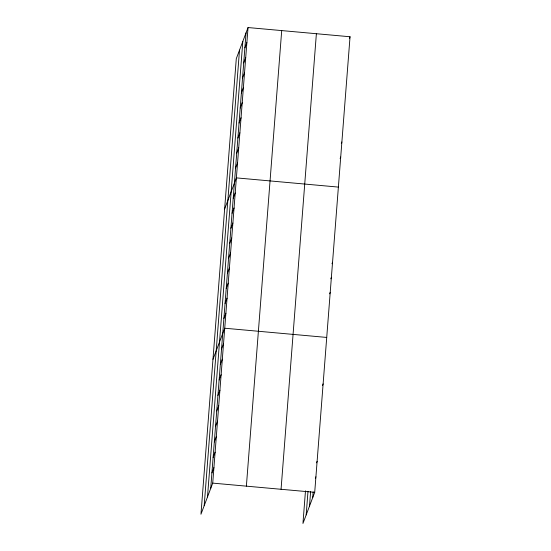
<?xml version="1.0" encoding="UTF-8"?>
<svg xmlns="http://www.w3.org/2000/svg" width="551" height="551" viewBox="0 0 551 551"><rect width="100%" height="100%" fill="white"/><g stroke="black" fill="none" stroke-linecap="round" stroke-linejoin="round"><path stroke-width="0.83" d="M204.18 505.722L239.506 50.162M207.493 496.947L242.826 41.38M210.716 488.427L246.042 32.86M248.046 27.55L236.289 58.681L200.957 514.241L212.72 483.117L248.046 27.55L350.043 36.759L314.711 492.318L302.954 523.45L305.481 490.845M246.38 486.154L281.706 30.587M281.058 489.281L316.384 33.721M306.17 514.93L308.002 491.292M309.49 506.155L310.626 491.478M312.706 497.636L313.147 491.926M244.878 47.896L246.882 42.585M243.707 62.931L245.718 57.614M242.543 77.96L244.554 72.649M241.379 92.995L243.384 87.685M240.215 108.03L242.22 102.72M239.044 123.066L241.056 117.749M237.88 138.094L239.892 132.784M236.716 153.13L238.721 147.82M235.552 168.165L237.557 162.855M224.629 209.015L236.393 177.883L338.383 187.092M233.218 198.229L235.222 192.919M232.054 213.265L234.058 207.954M230.89 228.3L232.894 222.99M229.719 243.335L231.73 238.018M228.555 258.364L230.559 253.054M227.391 273.399L229.395 268.089M226.22 288.435L228.231 283.124M225.056 303.463L227.067 298.153M223.892 318.499L225.896 313.188M212.968 359.348L224.732 328.224L326.722 337.432M221.523 349.024L223.534 343.714M220.324 364.514L222.328 359.204M219.126 380.004L221.13 374.687M349.465 38.274L350.043 36.759M217.92 395.487L219.932 390.177M216.722 410.977L218.726 405.667M215.517 426.467L217.528 421.157M214.318 441.957L216.323 436.647M213.12 457.447L215.124 452.137M211.915 472.937L213.926 467.627M341.31 143.508L341.882 141.993M340.139 158.543L340.718 157.028M331.977 263.777L332.556 262.262M330.814 278.813L331.385 277.298M329.65 293.848L330.221 292.326M322.549 385.418L323.12 383.895M316.543 462.861L317.114 461.345M315.344 478.351L315.916 476.835M212.72 483.117L314.711 492.318"/></g></svg>
